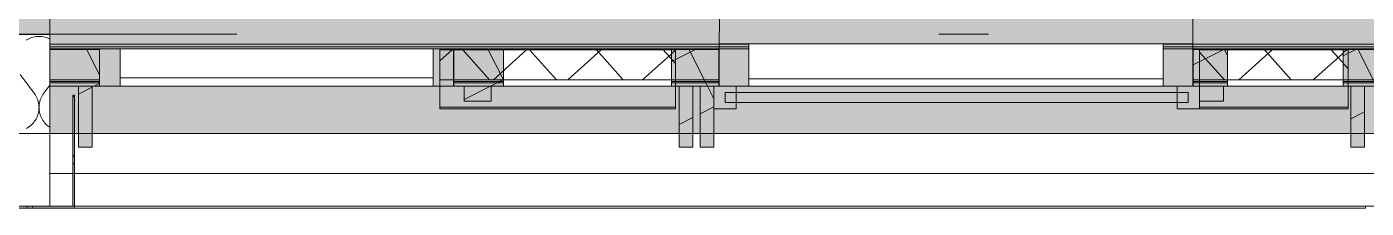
# Model space of a CAD drawing. Header units: metres. Extents: x 101 to 346, y 66 to 213.
# Drawn here: x 127.359 to 130.052, y 84.577 to 84.941 of the extents above; entities that cross this region are included whole.
import ezdxf

# ---------------------------------------------------------------- set-up
doc = ezdxf.new("R2010")
doc.units = ezdxf.units.M
doc.header["$MEASUREMENT"] = 0
for name, pattern in [('Strichlinie', [0.004, 0.003, -0.001]), ('Strichlinie_ eng', [0.0023, 0.0015, -0.0008]), ('Strichpunktlinie', [0.006703, 0.003528, -0.001764, 0, -0.001411]), ('Wipeout_Contour', [1, 0, -1])]:
    doc.linetypes.add(name, pattern=pattern)
for name, color, linetype in [('10  Fassade', 7, 'Continuous'), ('10  Fassade_Deckschraffur', 7, 'Continuous'), ('10  Fassade_Schnittschraffur', 7, 'Continuous'), ('10  Treppen + Rampen', 7, 'Continuous'), ('10  Wand Massiv', 7, 'Continuous'), ('10  Wand Massiv_Deckschraffur', 7, 'Continuous'), ('10  Wand Massiv_Fenster', 7, 'Continuous'), ('10  Wand Massiv_Schnittschraffur', 7, 'Continuous'), ('20  Absturzsicherung', 7, 'Continuous')]:
    doc.layers.add(name, color=color, linetype=linetype)
pattern_1 = [(41.86749, (13.479, 22.35165), (-0.06674101, 0.074469036), []), (131.86749, (13.479, 22.35165), (0.074469036, 0.06674101), [])]
pattern_2 = [(26.86749, (13.479, 22.35165), (-0.05423143, 0.10704649), []), (116.86749, (13.479, 22.35165), (0.10704649, 0.05423143), [])]

# ---------------------------------------------------------------- blocks, each defined once
blk = doc.blocks.new('*X11', base_point=(96.2155, 47.274))
at = {"layer": '10  Wand Massiv_Schnittschraffur', "color": 98, "linetype": 'Continuous', "lineweight": 13, "ltscale": 1000, "true_color": 0x000100}
for p, q in [((127.3634, 84.9175), (127.3607, 84.9162)), ((127.3661, 84.9187), (127.3634, 84.9175)), ((127.3689, 84.9198), (127.3661, 84.9187)), ((127.3718, 84.9206), (127.3689, 84.9198)), ((127.3748, 84.9213), (127.3718, 84.9206)), ((127.3778, 84.9217), (127.3748, 84.9213)), ((127.3807, 84.922), (127.3778, 84.9217)), ((127.3838, 84.9221), (127.3807, 84.922)), ((127.3868, 84.922), (127.3838, 84.9221)), ((127.3898, 84.9217), (127.3868, 84.922)), ((127.3927, 84.9213), (127.3898, 84.9217)), ((127.3957, 84.9206), (127.3927, 84.9213)), ((127.3986, 84.9198), (127.3957, 84.9206)), ((127.4014, 84.9187), (127.3986, 84.9198)), ((127.4042, 84.9175), (127.4014, 84.9187)), ((127.4054, 84.9169), (127.4042, 84.9175)), ((127.3607, 84.9162), (127.3581, 84.9146)), ((127.3742, 84.8078), (127.3457, 84.8459)), ((127.3933, 84.8078), (127.4054, 84.824)), ((127.376, 84.8053), (127.3742, 84.8078)), ((127.3776, 84.8027), (127.376, 84.8053)), ((127.379, 84.8), (127.3776, 84.8027)), ((127.3802, 84.7972), (127.379, 84.8)), ((127.3813, 84.7944), (127.3802, 84.7972)), ((127.3822, 84.7914), (127.3813, 84.7944)), ((127.3829, 84.7885), (127.3822, 84.7914)), ((127.3834, 84.7854), (127.3829, 84.7885)), ((127.3837, 84.7824), (127.3834, 84.7854)), ((127.3838, 84.7794), (127.3837, 84.7824)), ((127.3839, 84.7824), (127.3838, 84.7794)), ((127.3842, 84.7854), (127.3839, 84.7824)), ((127.3847, 84.7885), (127.3842, 84.7854)), ((127.3853, 84.7914), (127.3847, 84.7885)), ((127.3862, 84.7944), (127.3853, 84.7914)), ((127.3873, 84.7972), (127.3862, 84.7944)), ((127.3885, 84.8), (127.3873, 84.7972)), ((127.3899, 84.8027), (127.3885, 84.8)), ((127.3915, 84.8053), (127.3899, 84.8027)), ((127.3933, 84.8078), (127.3915, 84.8053)), ((127.3761, 84.7533), (127.3777, 84.756)), ((127.3777, 84.756), (127.3791, 84.7587)), ((127.3791, 84.7587), (127.3803, 84.7615)), ((127.3803, 84.7615), (127.3814, 84.7643)), ((127.3814, 84.7643), (127.3822, 84.7673)), ((127.3822, 84.7673), (127.3829, 84.7702)), ((127.3829, 84.7702), (127.3834, 84.7733)), ((127.3834, 84.7733), (127.3837, 84.7763)), ((127.3837, 84.7763), (127.3838, 84.7794)), ((127.3838, 84.7794), (127.3839, 84.7763)), ((127.3839, 84.7763), (127.3841, 84.7733)), ((127.3841, 84.7733), (127.3846, 84.7702)), ((127.3846, 84.7702), (127.3853, 84.7673)), ((127.3853, 84.7673), (127.3862, 84.7643)), ((127.3862, 84.7643), (127.3872, 84.7615)), ((127.3872, 84.7615), (127.3885, 84.7587)), ((127.3885, 84.7587), (127.3899, 84.756)), ((127.3899, 84.756), (127.3914, 84.7533)), ((127.3582, 84.7371), (127.3609, 84.7386)), ((127.3609, 84.7386), (127.3634, 84.7402)), ((127.3634, 84.7402), (127.3659, 84.7421)), ((127.3659, 84.7421), (127.3682, 84.744)), ((127.3682, 84.744), (127.3704, 84.7462)), ((127.3704, 84.7462), (127.3724, 84.7484)), ((127.3724, 84.7484), (127.3743, 84.7508)), ((127.3743, 84.7508), (127.3761, 84.7533)), ((127.3914, 84.7533), (127.3932, 84.7508)), ((127.3932, 84.7508), (127.3951, 84.7484)), ((127.3951, 84.7484), (127.3971, 84.7462)), ((127.3971, 84.7462), (127.3993, 84.744)), ((127.3993, 84.744), (127.4017, 84.7421)), ((127.4017, 84.7421), (127.4041, 84.7402)), ((127.4041, 84.7402), (127.4054, 84.7394))]:
    blk.add_line(p, q, dxfattribs=at)

msp = doc.modelspace()

# ---------------------------------------------------------------- wipeouts: each hides what was drawn before it
at = {"color": 254, "linetype": 'Wipeout_Contour', "lineweight": 0, "ltscale": 647.942775}
msp.add_wipeout([(148.1904, 85.1018), (127.4054, 85.1018), (127.4054, 84.9063), (148.1904, 84.9063)], dxfattribs=at).dxf.layer = '10  Fassade_Deckschraffur'
at = {"color": 254, "linetype": 'Wipeout_Contour', "lineweight": 0, "ltscale": 647.577574}
msp.add_wipeout([(148.1904, 84.8317), (127.4054, 84.8317), (127.4054, 84.8287), (148.1904, 84.8287)], dxfattribs=at).dxf.layer = '10  Fassade_Deckschraffur'
at = {"color": 254, "linetype": 'Wipeout_Contour', "lineweight": 0, "ltscale": 647.123138}
msp.add_wipeout([(148.1904, 84.6469), (127.4054, 84.6469), (127.4054, 84.5809), (148.1904, 84.5809)], dxfattribs=at).dxf.layer = '10  Fassade_Deckschraffur'

# ---------------------------------------------------------------- next in the draw order: hatches: boundary and pattern name
at = {"layer": '10  Wand Massiv_Schnittschraffur', "linetype": 'Continuous', "lineweight": 0, "true_color": 0xffffff}
msp.add_hatch(color=7, dxfattribs=at).paths.add_polyline_path([(124.1874, 84.9269), (127.4054, 84.9269), (127.4054, 85.1769), (124.1874, 85.1769)])
at = {"layer": '10  Wand Massiv_Schnittschraffur', "linetype": 'Continuous', "lineweight": 13, "true_color": 0x000100}
h = msp.add_hatch(dxfattribs=at)
h.set_pattern_fill('Beton__Stahlbeton_0008', color=98, style=0, pattern_type=2)
h.set_pattern_definition([(45, (13.479, 22.35165), (-0.16970563, 0.16970563), []), (45, (13.39415, 22.4365), (-0.16970563, 0.16970563), [0.18, -0.06])])
h.paths.add_polyline_path([(124.1874, 84.9269), (127.4054, 84.9269), (127.4054, 85.1769), (124.1874, 85.1769)])

# ---------------------------------------------------------------- next in the draw order: linework, layer by layer
at = {"layer": '10  Fassade', "color": 7, "linetype": 'Strichpunktlinie', "lineweight": 13, "ltscale": 1000}
msp.add_line((148.1904, 84.9269), (127.4054, 84.9269), dxfattribs=at)
at = {"layer": '10  Fassade', "color": 7, "linetype": 'Continuous', "lineweight": 13, "ltscale": 1000, "flags": 128}
msp.add_lwpolyline([(148.1904, 84.5809), (127.4054, 84.5809)], dxfattribs=at)
at = {"layer": '10  Wand Massiv', "color": 7, "linetype": 'Continuous', "lineweight": 13, "ltscale": 1000}
msp.add_line((127.4054, 84.9269), (127.4054, 85.0869), dxfattribs=at)
at = {"layer": '10  Wand Massiv', "color": 7, "linetype": 'Continuous', "lineweight": 25, "ltscale": 1000}
msp.add_line((124.1874, 84.9269), (127.4054, 84.9269), dxfattribs=at)
at = {"layer": '10  Wand Massiv_Fenster', "color": 7, "linetype": 'Continuous', "lineweight": 13, "ltscale": 1000}
msp.add_line((127.4054, 84.9269), (127.4054, 85.0869), dxfattribs=at)

# ---------------------------------------------------------------- next in the draw order: wipeouts: each hides what was drawn before it
at = {"color": 254, "linetype": 'Wipeout_Contour', "lineweight": 0, "ltscale": 647.382991}
msp.add_wipeout([(127.4054, 84.8287), (127.4054, 84.6469), (148.1904, 84.6469), (148.1904, 84.8287)], dxfattribs=at).dxf.layer = '10  Fassade_Deckschraffur'

# ---------------------------------------------------------------- next in the draw order: hatches: boundary and pattern name
at = {"layer": '10  Fassade', "linetype": 'Continuous', "lineweight": 0, "true_color": 0xffffff}
for points in [[(128.6629, 84.7769), (128.6629, 84.7799), (128.1894, 84.7799), (128.1894, 84.7769)], [(130.0154, 84.7769), (130.0154, 84.7799), (129.7164, 84.7799), (129.7164, 84.7769)]]:
    msp.add_hatch(color=7, dxfattribs=at).paths.add_polyline_path(points)

# ---------------------------------------------------------------- next in the draw order: linework, layer by layer
at = {"layer": '10  Fassade', "color": 7, "linetype": 'Continuous', "lineweight": 18, "ltscale": 1000}
msp.add_line((127.4554, 84.8039), (127.4514, 84.8039), dxfattribs=at)
at = {"layer": '10  Fassade', "color": 7, "linetype": 'Continuous', "lineweight": 13, "ltscale": 1000}
for p, q in [((128.2924, 84.7919), (128.2384, 84.7919)), ((129.7644, 84.7919), (129.7164, 84.7919)), ((127.4904, 84.6994), (127.4629, 84.6994)), ((128.6979, 84.6994), (128.6704, 84.6994)), ((128.7404, 84.6994), (128.7129, 84.6994)), ((130.0479, 84.6994), (130.0204, 84.6994))]:
    msp.add_line(p, q, dxfattribs=at)
at = {"layer": '10  Fassade', "color": 7, "linetype": 'Strichlinie', "lineweight": 18, "ltscale": 1000, "flags": 128}
msp.add_lwpolyline([(127.4514, 84.8039), (127.4554, 84.8039)], dxfattribs=at)
at = {"layer": '10  Fassade', "color": 7, "linetype": 'Strichlinie_ eng', "lineweight": 13, "ltscale": 1000, "flags": 128}
for points in [[(128.2924, 84.7919), (128.2384, 84.7919)], [(129.7644, 84.7919), (129.7164, 84.7919)], [(127.4904, 84.6994), (127.4629, 84.6994)], [(128.6979, 84.6994), (128.6704, 84.6994)], [(128.7404, 84.6994), (128.7129, 84.6994)], [(130.0479, 84.6994), (130.0204, 84.6994)]]:
    msp.add_lwpolyline(points, dxfattribs=at)
at = {"layer": '10  Fassade', "color": 7, "linetype": 'Continuous', "lineweight": 13, "ltscale": 1000, "flags": 128}
for points in [[(128.6629, 84.7769), (128.1894, 84.7769), (128.1894, 84.7799), (128.6629, 84.7799)], [(130.0154, 84.7769), (129.7164, 84.7769), (129.7164, 84.7799), (130.0154, 84.7799)]]:
    msp.add_lwpolyline(points, close=True, dxfattribs=at)
for points in [[(127.4054, 84.5809), (127.4054, 84.6469)], [(148.1904, 84.6469), (127.4054, 84.6469)]]:
    msp.add_lwpolyline(points, dxfattribs=at)
at = {"layer": '10  Wand Massiv', "color": 7, "linetype": 'Continuous', "lineweight": 13, "ltscale": 1000, "flags": 128}
msp.add_lwpolyline([(124.3874, 84.7269), (127.4054, 84.7269)], dxfattribs=at)
at = {"layer": '10  Wand Massiv_Fenster', "color": 7, "linetype": 'Continuous', "lineweight": 18, "ltscale": 1000}
msp.add_line((148.1904, 84.7269), (127.4054, 84.7269), dxfattribs=at)

# ---------------------------------------------------------------- next in the draw order: wipeouts: each hides what was drawn before it
at = {"color": 254, "linetype": 'Wipeout_Contour', "lineweight": 0, "ltscale": 647.651333}
msp.add_wipeout([(148.1904, 84.8959), (127.4054, 84.8959), (127.4054, 84.8349), (148.1904, 84.8349)], dxfattribs=at).dxf.layer = '10  Fassade_Deckschraffur'

# ---------------------------------------------------------------- next in the draw order: hatches: boundary and pattern name
at = {"layer": '10  Fassade_Schnittschraffur', "linetype": 'Continuous', "lineweight": 0, "true_color": 0xffffff}
for points in [[(127.4904, 84.6994), (127.4904, 84.8219), (127.4629, 84.8219), (127.4629, 84.6994)], [(128.2384, 84.7919), (128.2924, 84.7919), (128.2924, 84.8219), (128.2384, 84.8219)], [(128.6704, 84.8219), (128.6704, 84.6994), (128.6979, 84.6994), (128.6979, 84.8219)], [(130.0204, 84.6994), (130.0479, 84.6994), (130.0479, 84.8219), (130.0204, 84.8219)]]:
    msp.add_hatch(color=7, dxfattribs=at).paths.add_polyline_path(points)
at = {"layer": '10  Fassade_Schnittschraffur', "linetype": 'Continuous', "lineweight": 13, "true_color": 0x000100}
h = msp.add_hatch(dxfattribs=at)
h.set_pattern_fill('Dämmung__hart_1_0008', color=98, style=0, pattern_type=2)
h.set_pattern_definition(pattern_2)
h.paths.add_polyline_path([(127.4904, 84.6994), (127.4904, 84.8219), (127.4629, 84.8219), (127.4629, 84.6994)])
h = msp.add_hatch(dxfattribs=at)
h.set_pattern_fill('Dämmung__hart_1_0008', color=98, style=0, pattern_type=2)
h.set_pattern_definition(pattern_2)
h.paths.add_polyline_path([(128.2384, 84.7919), (128.2924, 84.7919), (128.2924, 84.8219), (128.2384, 84.8219)])
h = msp.add_hatch(dxfattribs=at)
h.set_pattern_fill('Dämmung__hart_1_0008', color=98, style=0, pattern_type=2)
h.set_pattern_definition(pattern_2)
h.paths.add_polyline_path([(128.6704, 84.8219), (128.6704, 84.6994), (128.6979, 84.6994), (128.6979, 84.8219)])
h = msp.add_hatch(dxfattribs=at)
h.set_pattern_fill('Dämmung__hart_1_0008', color=98, style=0, pattern_type=2)
h.set_pattern_definition(pattern_2)
h.paths.add_polyline_path([(130.0204, 84.6994), (130.0479, 84.6994), (130.0479, 84.8219), (130.0204, 84.8219)])

# ---------------------------------------------------------------- next in the draw order: linework, layer by layer
at = {"layer": '10  Fassade', "color": 7, "linetype": 'Continuous', "lineweight": 13, "ltscale": 1000}
for p, q in [((127.4629, 84.8219), (127.4054, 84.8219)), ((127.4629, 84.8219), (127.4629, 84.6994)), ((127.4904, 84.8219), (127.4904, 84.6994)), ((128.2384, 84.8219), (128.2384, 84.7919)), ((128.2924, 84.8219), (128.2924, 84.7919)), ((128.6704, 84.8219), (128.6704, 84.6994)), ((128.6979, 84.8219), (128.6979, 84.6994)), ((128.7129, 84.8219), (128.7129, 84.6994)), ((130.0204, 84.8219), (130.0204, 84.6994)), ((130.0629, 84.8219), (130.0479, 84.8219)), ((130.0479, 84.8219), (130.0479, 84.6994))]:
    msp.add_line(p, q, dxfattribs=at)
at = {"layer": '10  Fassade', "color": 7, "linetype": 'Continuous', "lineweight": 13, "ltscale": 1000, "flags": 128}
for points in [[(148.1904, 84.8349), (127.4054, 84.8349)], [(127.4054, 84.8287), (127.4054, 84.8317)], [(148.1904, 84.8317), (127.4054, 84.8317)], [(148.1904, 84.8287), (127.4054, 84.8287)], [(127.4054, 84.6469), (127.4054, 84.8287)], [(128.7129, 84.8219), (128.7054, 84.8219), (128.6979, 84.8219)]]:
    msp.add_lwpolyline(points, dxfattribs=at)
at = {"layer": '10  Fassade', "color": 7, "linetype": 'Strichlinie_ eng', "lineweight": 13, "ltscale": 1000, "flags": 128}
for points in [[(127.4054, 84.8219), (128.2674, 84.8219), (128.7054, 84.8219), (129.7379, 84.8219), (130.0554, 84.8219), (130.9674, 84.8219), (131.4054, 84.8219), (132.4379, 84.8219), (132.7554, 84.8219), (133.6674, 84.8219), (134.1054, 84.8219), (135.1379, 84.8219), (135.4554, 84.8219), (136.3674, 84.8219), (136.8054, 84.8219), (137.8379, 84.8219), (138.1554, 84.8219), (139.0674, 84.8219), (139.5054, 84.8219), (140.5379, 84.8219), (140.8554, 84.8219), (141.7674, 84.8219), (142.2054, 84.8219), (143.2379, 84.8219), (143.5554, 84.8219), (144.4674, 84.8219), (144.9054, 84.8219), (145.9379, 84.8219), (146.2554, 84.8219), (147.1674, 84.8219), (147.6054, 84.8219), (148.1904, 84.8219)], [(127.4629, 84.6994), (127.4629, 84.8219)], [(127.4904, 84.8219), (127.4904, 84.6994)], [(128.2384, 84.7919), (128.2384, 84.8219)], [(128.2924, 84.8219), (128.2924, 84.7919)], [(128.6704, 84.6994), (128.6704, 84.8219)], [(128.6979, 84.8219), (128.6979, 84.6994)], [(128.7129, 84.6994), (128.7129, 84.8219)], [(128.7404, 84.8219), (128.7404, 84.6994)], [(129.7164, 84.7919), (129.7164, 84.8219)], [(129.7644, 84.8219), (129.7644, 84.7919)], [(130.0204, 84.6994), (130.0204, 84.8219)], [(130.0479, 84.8219), (130.0479, 84.6994)]]:
    msp.add_lwpolyline(points, dxfattribs=at)

# ---------------------------------------------------------------- next in the draw order: wipeouts: each hides what was drawn before it
at = {"color": 254, "linetype": 'Wipeout_Contour', "lineweight": 0, "ltscale": 647.720894}
msp.add_wipeout([(127.4054, 84.8959), (148.1904, 84.8959), (148.1904, 84.9009), (127.4054, 84.9009)], dxfattribs=at).dxf.layer = '10  Fassade_Deckschraffur'
at = {"color": 254, "linetype": 'Wipeout_Contour', "lineweight": 0, "ltscale": 616.036115}
msp.add_wipeout([(130.0501, 84.5809), (127.3601, 84.5809), (127.3601, 84.5769), (130.0501, 84.5769)], dxfattribs=at).dxf.layer = '10  Fassade_Deckschraffur'

# ---------------------------------------------------------------- next in the draw order: hatches: boundary and pattern name
at = {"layer": '10  Fassade_Schnittschraffur', "linetype": 'Continuous', "lineweight": 0, "true_color": 0xffffff}
for points in [[(127.4514, 84.8039), (127.4514, 84.5809), (127.4554, 84.5809), (127.4554, 84.8039)], [(127.4554, 84.5769), (127.4554, 84.5809), (127.0099, 84.5809), (127.0099, 84.5769)]]:
    msp.add_hatch(color=7, dxfattribs=at).paths.add_polyline_path(points)
at = {"layer": '10  Fassade_Schnittschraffur', "linetype": 'Continuous', "lineweight": 13, "true_color": 0x000100}
h = msp.add_hatch(dxfattribs=at)
h.set_pattern_fill('Dämmung__hart_1_0008', color=98, style=0, pattern_type=2)
h.set_pattern_definition(pattern_2)
h.paths.add_polyline_path([(127.4514, 84.8039), (127.4514, 84.5809), (127.4554, 84.5809), (127.4554, 84.8039)])
h = msp.add_hatch(dxfattribs=at)
h.set_pattern_fill('Dämmung__hart_1_0008', color=98, style=0, pattern_type=2)
h.set_pattern_definition(pattern_2)
h.paths.add_polyline_path([(127.4554, 84.5769), (127.4554, 84.5809), (127.0099, 84.5809), (127.0099, 84.5769)])

# ---------------------------------------------------------------- next in the draw order: linework, layer by layer
at = {"layer": '10  Fassade', "color": 7, "linetype": 'Continuous', "lineweight": 18, "ltscale": 1000}
for p, q in [((127.4514, 84.8039), (127.4514, 84.5809)), ((127.4554, 84.8039), (127.4554, 84.5809)), ((127.4554, 84.5809), (127.4514, 84.5809))]:
    msp.add_line(p, q, dxfattribs=at)
at = {"layer": '10  Fassade', "color": 7, "linetype": 'Strichlinie', "lineweight": 18, "ltscale": 1000, "flags": 128}
for points in [[(127.4514, 84.5809), (127.4514, 84.8039)], [(127.4554, 84.8039), (127.4554, 84.5809)], [(127.4554, 84.5809), (127.4514, 84.5809)]]:
    msp.add_lwpolyline(points, dxfattribs=at)
at = {"layer": '10  Fassade', "color": 7, "linetype": 'Continuous', "lineweight": 18, "ltscale": 1000, "flags": 128}
msp.add_lwpolyline([(127.4554, 84.5769), (127.4554, 84.5809), (127.0099, 84.5809), (127.0099, 84.5769)], close=True, dxfattribs=at)
for points in [[(127.3601, 84.5809), (130.0501, 84.5809)], [(127.3601, 84.5769), (127.3601, 84.5809)], [(127.3601, 84.5769), (130.0501, 84.5769)], [(130.0501, 84.5769), (130.0501, 84.5809)]]:
    msp.add_lwpolyline(points, dxfattribs=at)

# ---------------------------------------------------------------- next in the draw order: wipeouts: each hides what was drawn before it
at = {"color": 254, "linetype": 'Wipeout_Contour', "lineweight": 0, "ltscale": 647.731856}
msp.add_wipeout([(127.4054, 84.9063), (127.4054, 84.9009), (148.1904, 84.9009), (148.1904, 84.9063)], dxfattribs=at).dxf.layer = '10  Fassade_Deckschraffur'

# ---------------------------------------------------------------- next in the draw order: hatches: boundary and pattern name
at = {"layer": '10  Wand Massiv_Deckschraffur', "linetype": 'Continuous', "lineweight": 0, "true_color": 0xffffff}
msp.add_hatch(color=7, dxfattribs=at).paths.add_polyline_path([(127.4054, 84.7269), (148.1904, 84.7269), (148.1904, 84.9269), (148.1904, 85.1019), (127.4054, 85.1019), (127.4054, 84.9269)])

# ---------------------------------------------------------------- next in the draw order: linework, layer by layer
at = {"layer": '10  Fassade', "color": 7, "linetype": 'Continuous', "lineweight": 13, "ltscale": 1000}
msp.add_line((127.4054, 84.8969), (127.4054, 84.8219), dxfattribs=at)
at = {"layer": '10  Fassade', "color": 7, "linetype": 'Continuous', "lineweight": 13, "ltscale": 1000, "flags": 128}
for points in [[(127.4054, 84.9063), (127.4054, 85.1018)], [(148.1904, 84.9063), (127.4054, 84.9063)], [(127.4054, 84.9009), (127.4054, 84.9063)], [(127.4054, 84.8959), (127.4054, 84.9009)], [(148.1904, 84.9009), (127.4054, 84.9009)], [(127.4054, 84.8349), (127.4054, 84.8959)], [(148.1904, 84.8959), (127.4054, 84.8959)]]:
    msp.add_lwpolyline(points, dxfattribs=at)
at = {"layer": '10  Fassade', "color": 7, "linetype": 'Strichlinie_ eng', "lineweight": 13, "ltscale": 1000, "flags": 128}
for points in [[(127.4054, 84.8969), (127.4054, 84.8219)], [(127.4054, 84.8969), (128.2674, 84.8969), (128.7054, 84.8969), (129.7379, 84.8969), (130.0554, 84.8969), (130.9674, 84.8969), (131.4054, 84.8969), (132.4379, 84.8969), (132.7554, 84.8969), (133.6674, 84.8969), (134.1054, 84.8969), (135.1379, 84.8969), (135.4554, 84.8969), (136.3674, 84.8969), (136.8054, 84.8969), (137.8379, 84.8969), (138.1554, 84.8969), (139.0674, 84.8969), (139.5054, 84.8969), (140.5379, 84.8969), (140.8554, 84.8969), (141.7674, 84.8969), (142.2054, 84.8969), (143.2379, 84.8969), (143.5554, 84.8969), (144.4674, 84.8969), (144.9054, 84.8969), (145.9379, 84.8969), (146.2554, 84.8969), (147.1674, 84.8969), (147.6054, 84.8969), (148.1904, 84.8969)]]:
    msp.add_lwpolyline(points, dxfattribs=at)
at = {"layer": '10  Wand Massiv', "color": 7, "linetype": 'Continuous', "lineweight": 13, "ltscale": 1000}
msp.add_line((127.4054, 84.7269), (127.4054, 84.9269), dxfattribs=at)
at = {"layer": '10  Wand Massiv', "color": 7, "linetype": 'Continuous', "lineweight": 13, "ltscale": 1000, "flags": 128}
msp.add_lwpolyline([(127.4054, 84.7269), (127.4054, 84.9269)], dxfattribs=at)
at = {"layer": '10  Wand Massiv_Fenster', "color": 7, "linetype": 'Continuous', "lineweight": 13, "ltscale": 1000}
msp.add_line((127.4054, 84.7269), (127.4054, 84.9269), dxfattribs=at)

# ---------------------------------------------------------------- next in the draw order: block references
at = {"layer": '10  Treppen + Rampen', "color": 7, "linetype": 'Continuous', "lineweight": 13, "ltscale": 1000}
msp.add_blockref('*X11', (96.2155, 47.274), dxfattribs=at)

# ---------------------------------------------------------------- next in the draw order: wipeouts: each hides what was drawn before it
at = {"color": 254, "linetype": 'Wipeout_Contour', "lineweight": 0, "ltscale": 613.837171}
msp.add_wipeout([(127.5054, 84.8969), (127.5054, 84.8219), (128.2174, 84.8219), (128.2174, 84.8969)], dxfattribs=at).dxf.layer = '10  Fassade_Deckschraffur'
at = {"color": 254, "linetype": 'Wipeout_Contour', "lineweight": 0, "ltscale": 615.922438}
msp.add_wipeout([(128.6554, 84.8969), (128.3174, 84.8969), (128.3174, 84.8219), (128.6554, 84.8219)], dxfattribs=at).dxf.layer = '10  Fassade_Deckschraffur'
at = {"color": 254, "linetype": 'Wipeout_Contour', "lineweight": 0, "ltscale": 618.395131}
msp.add_wipeout([(129.7034, 84.8969), (128.7504, 84.8969), (128.7504, 84.8219), (129.7034, 84.8219)], dxfattribs=at).dxf.layer = '10  Fassade_Deckschraffur'
at = {"color": 254, "linetype": 'Wipeout_Contour', "lineweight": 0, "ltscale": 620.611559}
msp.add_wipeout([(130.0054, 84.8969), (129.7724, 84.8969), (129.7724, 84.8219), (130.0054, 84.8219)], dxfattribs=at).dxf.layer = '10  Fassade_Deckschraffur'

# ---------------------------------------------------------------- next in the draw order: hatches: boundary and pattern name
at = {"layer": '10  Fassade', "linetype": 'Continuous', "lineweight": 0, "true_color": 0xffffff}
msp.add_hatch(color=7, dxfattribs=at).paths.add_polyline_path([(130.0154, 84.8949), (130.0154, 84.8969), (129.7164, 84.8969), (129.7164, 84.8949)])
at = {"layer": '10  Fassade', "linetype": 'Continuous', "lineweight": 13, "true_color": 0x000100}
h = msp.add_hatch(dxfattribs=at)
h.set_pattern_fill('Dämmung__hart_2_0008', color=98, style=0, pattern_type=2)
h.set_pattern_definition(pattern_1)
h.paths.add_polyline_path([(130.0154, 84.8349), (130.0154, 84.8949), (129.7164, 84.8949), (129.7164, 84.8349)])
at = {"layer": '10  Fassade_Schnittschraffur', "linetype": 'Continuous', "lineweight": 0, "true_color": 0xffffff}
for points in [[(127.4054, 84.8219), (127.4629, 84.8219), (127.4904, 84.8219), (127.5054, 84.8219), (127.5054, 84.8969), (127.4054, 84.8969)], [(127.5054, 84.8969), (127.5054, 84.8219), (127.5056, 84.8969)], [(128.2172, 84.8969), (128.2172, 84.8219), (128.2174, 84.8969)], [(128.2174, 84.8219), (128.2384, 84.8219), (128.2924, 84.8219), (128.3174, 84.8219), (128.3174, 84.8969), (128.2174, 84.8969)], [(128.6979, 84.8219), (128.7054, 84.8219), (128.7129, 84.8219), (128.7404, 84.8219), (128.7504, 84.8219), (128.7504, 84.8969), (128.6554, 84.8969), (128.6554, 84.8219)], [(128.7504, 84.8969), (128.7504, 84.8219), (128.7506, 84.8969)], [(129.7032, 84.8969), (129.7032, 84.8219), (129.7034, 84.8969)], [(129.7034, 84.8219), (129.7164, 84.8219), (129.7644, 84.8219), (129.7724, 84.8219), (129.7724, 84.8969), (129.7034, 84.8969)], [(130.0054, 84.8219), (130.0204, 84.8219), (130.0479, 84.8219), (130.0629, 84.8219), (130.0904, 84.8219), (130.1054, 84.8219), (130.1054, 84.8969), (130.0054, 84.8969)], [(128.7404, 84.6994), (128.7404, 84.8219), (128.7129, 84.8219), (128.7129, 84.6994)], [(129.7164, 84.8219), (129.7164, 84.7919), (129.7644, 84.7919), (129.7644, 84.8219)]]:
    msp.add_hatch(color=7, dxfattribs=at).paths.add_polyline_path(points)
at = {"layer": '10  Fassade_Schnittschraffur', "linetype": 'Continuous', "lineweight": 13, "true_color": 0x000100}
h = msp.add_hatch(dxfattribs=at)
h.set_pattern_fill('Dämmung__hart_1_0008', color=98, style=0, pattern_type=2)
h.set_pattern_definition(pattern_2)
h.paths.add_polyline_path([(127.4054, 84.8219), (127.4629, 84.8219), (127.4904, 84.8219), (127.5054, 84.8219), (127.5054, 84.8969), (127.4054, 84.8969)])
h = msp.add_hatch(dxfattribs=at)
h.set_pattern_fill('Dämmung__hart_1_0008', color=98, style=0, pattern_type=2)
h.set_pattern_definition(pattern_2)
h.paths.add_polyline_path([(128.2174, 84.8219), (128.2384, 84.8219), (128.2924, 84.8219), (128.3174, 84.8219), (128.3174, 84.8969), (128.2174, 84.8969)])
h = msp.add_hatch(dxfattribs=at)
h.set_pattern_fill('Dämmung__hart_1_0008', color=98, style=0, pattern_type=2)
h.set_pattern_definition(pattern_2)
h.paths.add_polyline_path([(128.6979, 84.8219), (128.7054, 84.8219), (128.7129, 84.8219), (128.7404, 84.8219), (128.7504, 84.8219), (128.7504, 84.8969), (128.6554, 84.8969), (128.6554, 84.8219)])
h = msp.add_hatch(dxfattribs=at)
h.set_pattern_fill('Dämmung__hart_1_0008', color=98, style=0, pattern_type=2)
h.set_pattern_definition(pattern_2)
h.paths.add_polyline_path([(129.7034, 84.8219), (129.7164, 84.8219), (129.7644, 84.8219), (129.7724, 84.8219), (129.7724, 84.8969), (129.7034, 84.8969)])
h = msp.add_hatch(dxfattribs=at)
h.set_pattern_fill('Dämmung__hart_1_0008', color=98, style=0, pattern_type=2)
h.set_pattern_definition(pattern_2)
h.paths.add_polyline_path([(130.0054, 84.8219), (130.0204, 84.8219), (130.0479, 84.8219), (130.0629, 84.8219), (130.0904, 84.8219), (130.1054, 84.8219), (130.1054, 84.8969), (130.0054, 84.8969)])
h = msp.add_hatch(dxfattribs=at)
h.set_pattern_fill('Dämmung__hart_1_0008', color=98, style=0, pattern_type=2)
h.set_pattern_definition(pattern_2)
h.paths.add_polyline_path([(128.7404, 84.6994), (128.7404, 84.8219), (128.7129, 84.8219), (128.7129, 84.6994)])
h = msp.add_hatch(dxfattribs=at)
h.set_pattern_fill('Dämmung__hart_1_0008', color=98, style=0, pattern_type=2)
h.set_pattern_definition(pattern_2)
h.paths.add_polyline_path([(129.7164, 84.8219), (129.7164, 84.7919), (129.7644, 84.7919), (129.7644, 84.8219)])
at = {"layer": '20  Absturzsicherung', "linetype": 'Continuous', "lineweight": 0, "true_color": 0xffffff}
for points in [[(128.7854, 84.7769), (128.7854, 84.8219), (128.7404, 84.8219), (128.7404, 84.7769)], [(129.7164, 84.7769), (129.7164, 84.8219), (129.6714, 84.8219), (129.6714, 84.7769)]]:
    msp.add_hatch(color=7, dxfattribs=at).paths.add_polyline_path(points)

# ---------------------------------------------------------------- next in the draw order: linework, layer by layer
at = {"layer": '10  Fassade', "color": 7, "linetype": 'Continuous', "lineweight": 13, "ltscale": 1000}
for p, q in [((129.7032, 84.9069), (129.7032, 85.8595)), ((127.5054, 84.8969), (127.4054, 84.8969)), ((127.5054, 84.8969), (127.5054, 84.8219)), ((128.2174, 84.8969), (128.2174, 84.8219)), ((128.3174, 84.8969), (128.2174, 84.8969)), ((128.3174, 84.8969), (128.3174, 84.8219)), ((128.7504, 84.8969), (128.6554, 84.8969)), ((128.6554, 84.8969), (128.6554, 84.8219)), ((128.7504, 84.8969), (128.7504, 84.8219)), ((129.7034, 84.8969), (129.7034, 84.8219)), ((129.7724, 84.8969), (129.7034, 84.8969)), ((129.7724, 84.8969), (129.7724, 84.8219)), ((130.1054, 84.8969), (130.0054, 84.8969)), ((130.0054, 84.8969), (130.0054, 84.8219)), ((127.5054, 84.8219), (127.4904, 84.8219)), ((128.2384, 84.8219), (128.2174, 84.8219)), ((128.3174, 84.8219), (128.2924, 84.8219)), ((128.6704, 84.8219), (128.6554, 84.8219)), ((128.7504, 84.8219), (128.7404, 84.8219)), ((128.7404, 84.8219), (128.7404, 84.6994)), ((129.7164, 84.8219), (129.7034, 84.8219)), ((129.7164, 84.8219), (129.7164, 84.7919)), ((129.7724, 84.8219), (129.7644, 84.8219)), ((129.7644, 84.8219), (129.7644, 84.7919)), ((130.0204, 84.8219), (130.0054, 84.8219))]:
    msp.add_line(p, q, dxfattribs=at)
at = {"layer": '10  Fassade', "color": 7, "linetype": 'Continuous', "lineweight": 13, "ltscale": 1000, "flags": 128}
for points in [[(127.5054, 84.8969), (128.2174, 84.8969)], [(128.3174, 84.8969), (128.6554, 84.8969)], [(128.7504, 84.8969), (129.7034, 84.8969)], [(129.7724, 84.8969), (130.0054, 84.8969)], [(127.5054, 84.8219), (128.2174, 84.8219)], [(128.3174, 84.8219), (128.6554, 84.8219)], [(128.7504, 84.8219), (129.7034, 84.8219)], [(129.7724, 84.8219), (130.0054, 84.8219)]]:
    msp.add_lwpolyline(points, dxfattribs=at)
for points in [[(127.5054, 84.8219), (127.5056, 84.8969)], [(128.2174, 84.8969), (128.2172, 84.8219)], [(128.7504, 84.8219), (128.7506, 84.8969)], [(129.7034, 84.8969), (129.7032, 84.8219)], [(130.0154, 84.8949), (129.7164, 84.8949), (129.7164, 84.8969), (130.0154, 84.8969)], [(130.0154, 84.8349), (129.7164, 84.8349), (129.7164, 84.8949), (130.0154, 84.8949)], [(130.0154, 84.7799), (129.7164, 84.7799), (129.7164, 84.8349), (130.0154, 84.8349)]]:
    msp.add_lwpolyline(points, close=True, dxfattribs=at)
at = {"layer": '20  Absturzsicherung', "color": 7, "linetype": 'Continuous', "lineweight": 18, "ltscale": 1000, "flags": 128}
for points in [[(128.7854, 84.7769), (128.7854, 84.8219), (128.7404, 84.8219), (128.7404, 84.7769)], [(129.7164, 84.7769), (129.7164, 84.8219), (129.6714, 84.8219), (129.6714, 84.7769)]]:
    msp.add_lwpolyline(points, close=True, dxfattribs=at)

# ---------------------------------------------------------------- next in the draw order: wipeouts: each hides what was drawn before it
at = {"color": 254, "linetype": 'Wipeout_Contour', "lineweight": 0, "ltscale": 613.837308}
msp.add_wipeout([(128.1762, 84.8219), (128.1762, 84.8969), (127.5466, 84.8969), (127.5466, 84.8219)], dxfattribs=at).dxf.layer = '10  Fassade_Deckschraffur'
at = {"color": 254, "linetype": 'Wipeout_Contour', "lineweight": 0, "ltscale": 618.406231}
msp.add_wipeout([(129.6432, 84.8219), (129.6432, 84.9069), (128.8106, 84.9069), (128.8106, 84.8219)], dxfattribs=at).dxf.layer = '10  Fassade_Schnittschraffur'

# ---------------------------------------------------------------- next in the draw order: hatches: boundary and pattern name
at = {"layer": '10  Fassade', "linetype": 'Continuous', "lineweight": 0, "true_color": 0xffffff}
msp.add_hatch(color=7, dxfattribs=at).paths.add_polyline_path([(128.6629, 84.8949), (128.6629, 84.8969), (128.1894, 84.8969), (128.1894, 84.8949)])
at = {"layer": '10  Fassade', "linetype": 'Continuous', "lineweight": 13, "true_color": 0x000100}
h = msp.add_hatch(dxfattribs=at)
h.set_pattern_fill('Dämmung__hart_2_0008', color=98, style=0, pattern_type=2)
h.set_pattern_definition(pattern_1)
h.paths.add_polyline_path([(128.6629, 84.8349), (128.6629, 84.8949), (128.1894, 84.8949), (128.1894, 84.8349)])
at = {"layer": '10  Fassade_Schnittschraffur', "linetype": 'Continuous', "lineweight": 0, "true_color": 0xffffff}
for points in [[(127.5056, 84.8219), (127.5466, 84.8219), (127.5466, 84.8969), (127.5056, 84.8969)], [(128.2172, 84.8969), (128.1762, 84.8969), (128.1762, 84.8219), (128.2172, 84.8219)], [(128.8106, 84.8219), (128.8106, 84.9069), (128.7506, 84.9069), (128.7506, 84.8219)], [(129.7032, 84.8219), (129.7032, 84.9069), (129.6432, 84.9069), (129.6432, 84.8219)]]:
    msp.add_hatch(color=7, dxfattribs=at).paths.add_polyline_path(points)
at = {"layer": '20  Absturzsicherung', "linetype": 'Continuous', "lineweight": 0, "true_color": 0xffffff}
msp.add_hatch(color=7, dxfattribs=at).paths.add_polyline_path([(129.6939, 84.7894), (129.6939, 84.8094), (128.7629, 84.8094), (128.7629, 84.7894)])

# ---------------------------------------------------------------- next in the draw order: linework, layer by layer
at = {"layer": '10  Fassade', "color": 7, "linetype": 'Continuous', "lineweight": 13, "ltscale": 1000}
for p, q in [((128.1762, 84.8969), (127.5466, 84.8969)), ((129.6432, 84.9069), (128.8106, 84.9069)), ((128.1762, 84.8389), (127.5466, 84.8389)), ((129.6432, 84.8369), (128.8106, 84.8369)), ((127.5466, 84.8219), (128.1762, 84.8219)), ((129.6432, 84.8219), (128.8106, 84.8219))]:
    msp.add_line(p, q, dxfattribs=at)
at = {"layer": '10  Fassade', "color": 7, "linetype": 'Continuous', "lineweight": 13, "ltscale": 1000, "flags": 128}
for points in [[(127.5056, 84.8219), (127.5466, 84.8219), (127.5466, 84.8969), (127.5056, 84.8969)], [(128.2172, 84.8969), (128.1762, 84.8969), (128.1762, 84.8219), (128.2172, 84.8219)], [(128.6629, 84.8949), (128.1894, 84.8949), (128.1894, 84.8969), (128.6629, 84.8969)], [(128.6629, 84.8349), (128.1894, 84.8349), (128.1894, 84.8949), (128.6629, 84.8949)], [(128.8106, 84.8219), (128.7506, 84.8219), (128.7506, 84.9069), (128.8106, 84.9069)], [(129.6432, 84.8219), (128.8106, 84.8219), (128.8106, 84.9069), (129.6432, 84.9069)], [(129.7032, 84.8219), (129.6432, 84.8219), (129.6432, 84.9069), (129.7032, 84.9069)], [(128.6629, 84.7799), (128.1894, 84.7799), (128.1894, 84.8349), (128.6629, 84.8349)]]:
    msp.add_lwpolyline(points, close=True, dxfattribs=at)
at = {"layer": '10  Fassade', "color": 7, "linetype": 'Continuous', "lineweight": 13, "ltscale": 1000}
msp.add_arc((129.7032, 84.9069), 0.9526, 90, 180, dxfattribs=at)
at = {"layer": '20  Absturzsicherung', "color": 7, "linetype": 'Continuous', "lineweight": 18, "ltscale": 1000, "flags": 128}
msp.add_lwpolyline([(129.6939, 84.7894), (129.6939, 84.8094), (128.7629, 84.8094), (128.7629, 84.7894)], close=True, dxfattribs=at)

doc.saveas('drawing.dxf')
